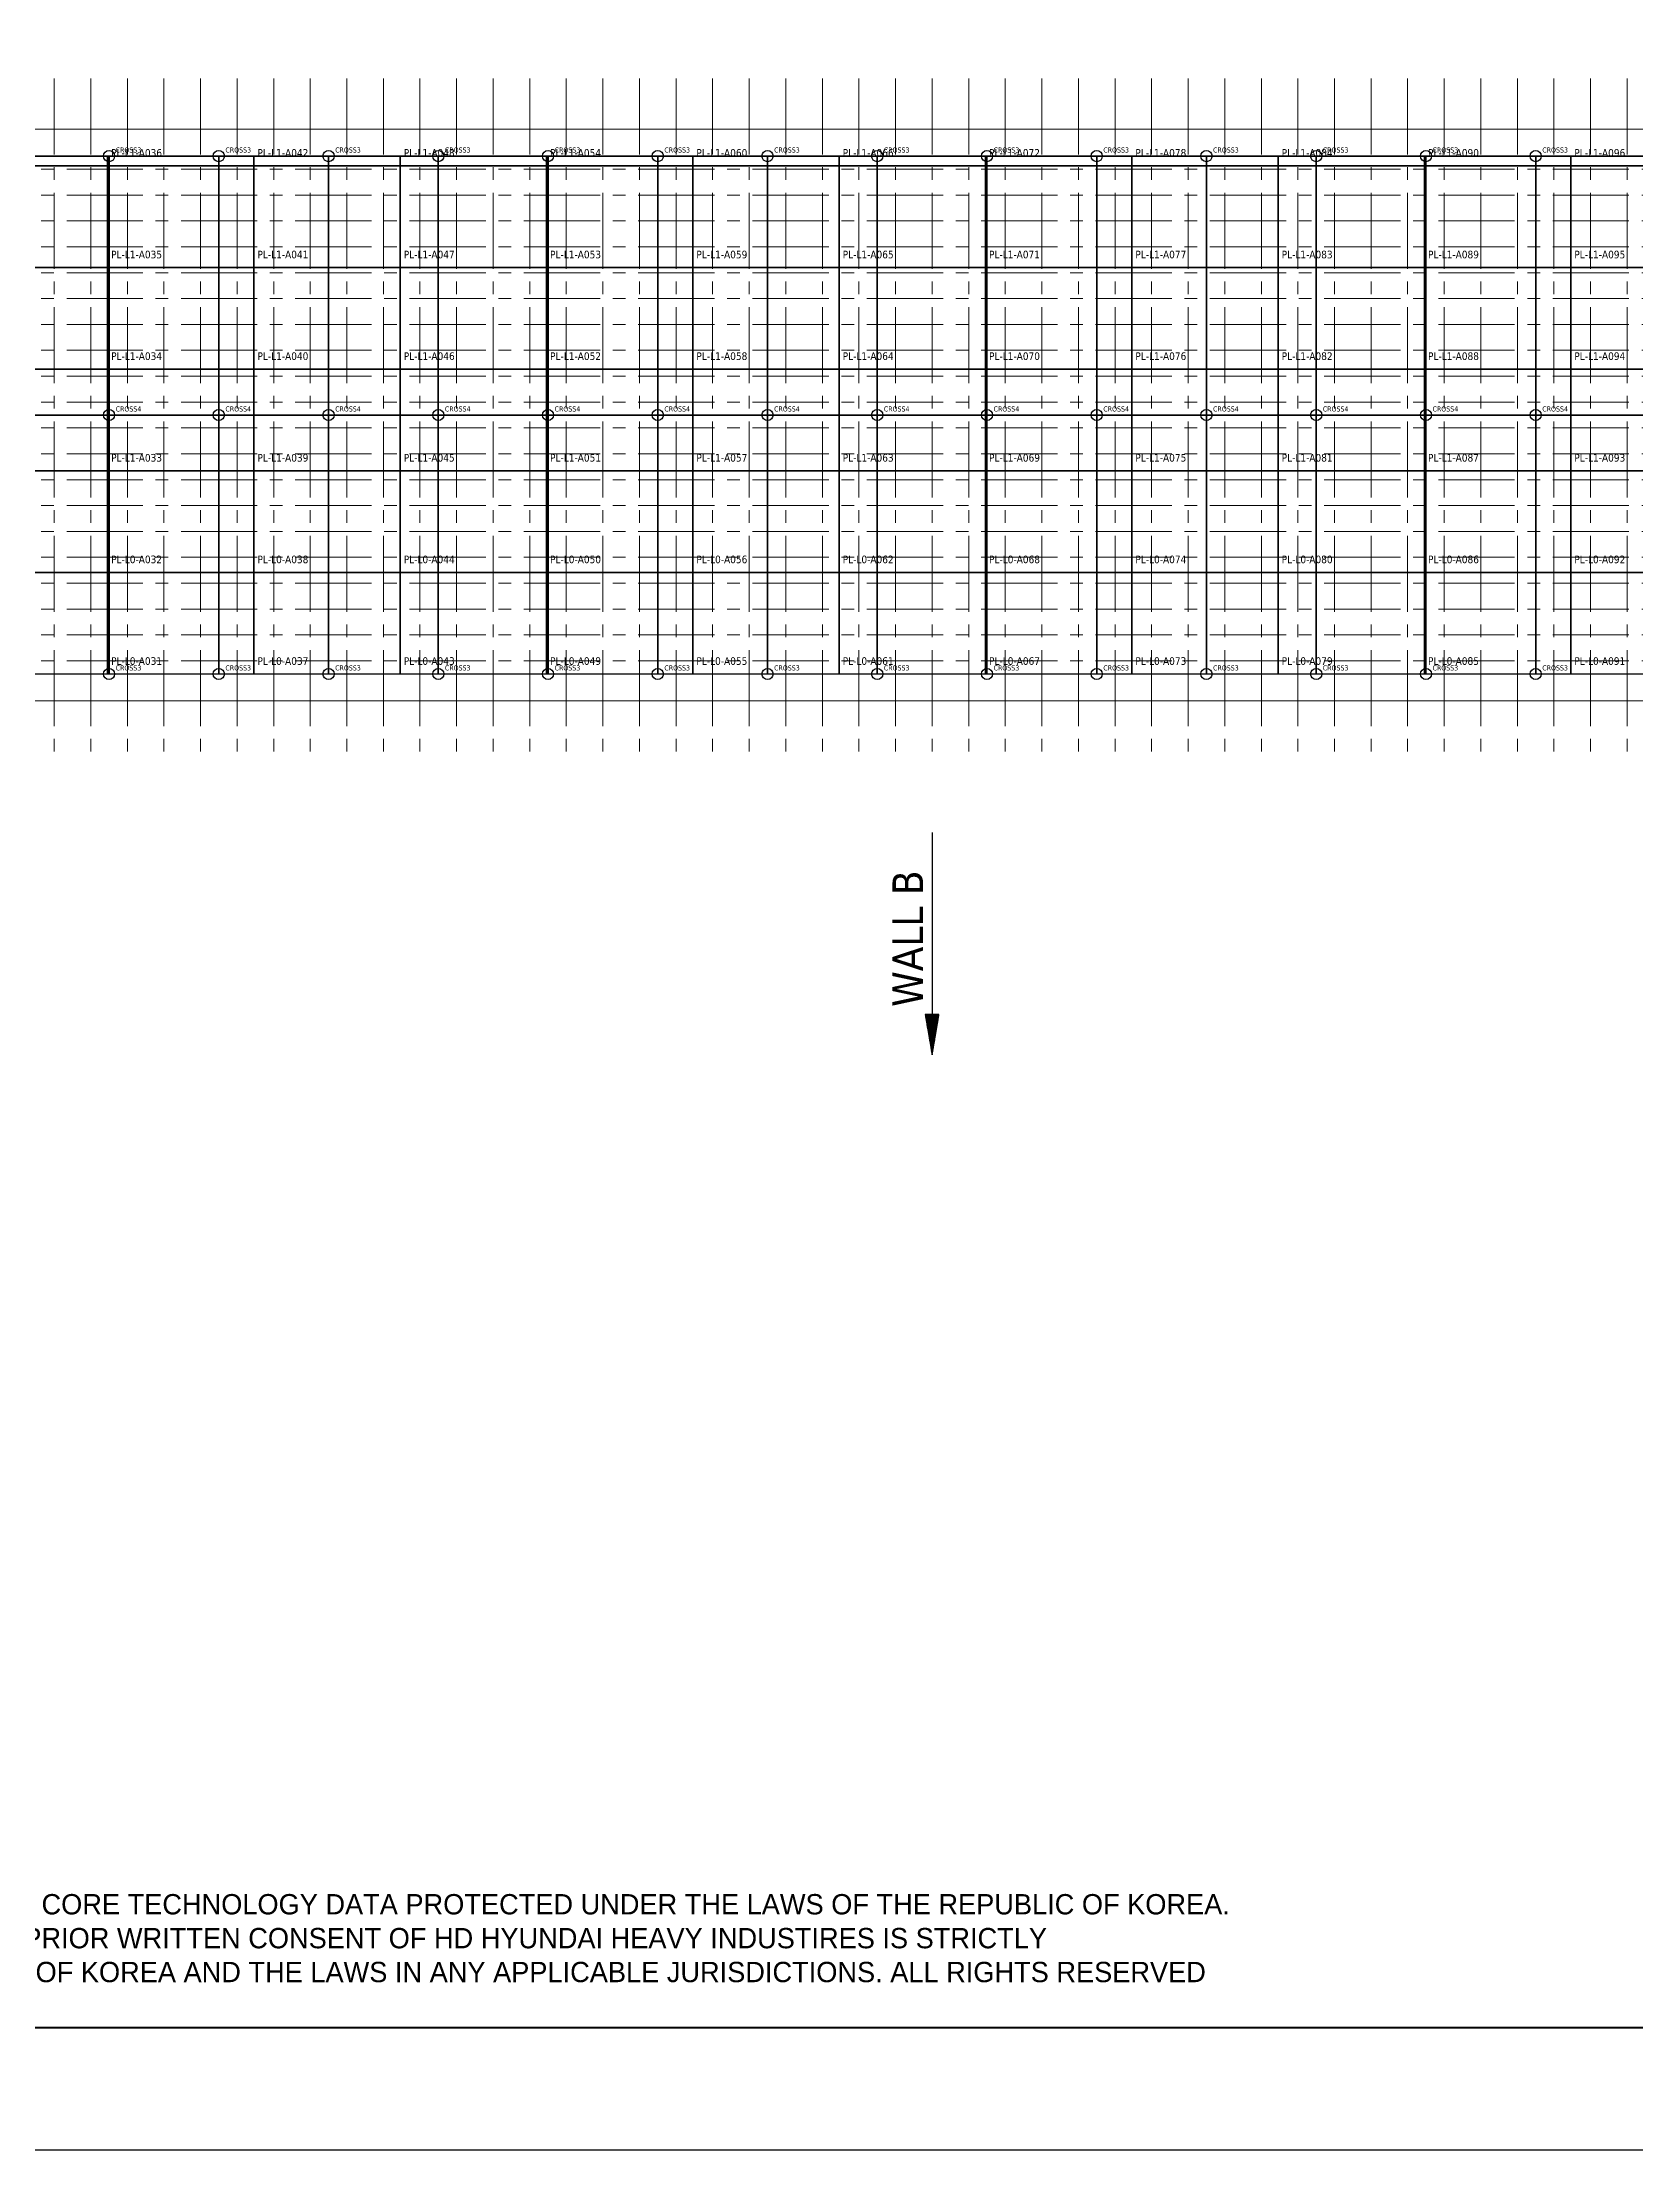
# Model space of a CAD drawing. Extents: x 0 to 50400, y 0 to 35640.
# Drawn here: x 16441 to 32126, y 0 to 20739 of the extents above; entities that cross this region are included whole.
import ezdxf
from ezdxf.enums import TextEntityAlignment as Align

# ---------------------------------------------------------------- set-up
doc = ezdxf.new("R2010")
doc.units = 0
doc.linetypes.add('CENTER2', pattern=[225, 150, -25, 25, -25])
for name, color, linetype, lineweight in [('ACS_AREA_L0', 3, 'Continuous', 25), ('ACS_AREA_L1', 4, 'Continuous', 25), ('ACS_CROSS3', 200, 'Continuous', 25), ('ACS_CROSS4', 206, 'Continuous', 25), ('ACS_LABEL', 7, 'Continuous', 25), ('ACS_LINE_H', 30, 'Continuous', 25), ('ACS_LINE_V', 30, 'Continuous', 25), ('KC-2B Membrane Sheet UM', 181, 'Continuous', 25), ('KC-2B Steel Wall', 7, 'Continuous', 20), ('KC-2B Wall Name', 3, 'Continuous', 25)]:
    doc.layers.add(name, color=color, linetype=linetype, lineweight=lineweight)
doc.layers.add('MULTI-PLOT-AREA', color=2, linetype='Continuous', plot=False)
doc.layers.add('New Scale Title', color=7, linetype='Continuous')
doc.styles.add('Default', font='tahoma.ttf')

# ---------------------------------------------------------------- blocks, each defined once
blk = doc.blocks.new('MULTI-PLOT-AREA')
at = {"layer": 'MULTI-PLOT-AREA'}
blk.add_lwpolyline([(0, 0), (1, 0), (1, 1), (0, 1)], close=True, dxfattribs=at)

msp = doc.modelspace()

# ---------------------------------------------------------------- hatches: boundary and pattern name
at = {"layer": 'KC-2B Wall Name'}
h = msp.add_hatch(dxfattribs=at)
h.set_pattern_fill('SLOPELINE', color=256, scale=0.75, style=0, pattern_type=2)
h.set_pattern_definition([(45, (36405.05, 14892.1949), (-0.530330086, 0.530330086), [75, -0.075])])
h.paths.add_polyline_path([(25267, 11172), (25133, 11172), (25200, 10775)])

# ---------------------------------------------------------------- linework, layer by layer
at = {"layer": 'ACS_AREA_L0'}
for points in [[(15645, 15522), (17085, 15522), (17085, 16522), (15645, 16522)], [(17085, 15522), (18525, 15522), (18525, 16522), (17085, 16522)], [(18525, 15522), (19965, 15522), (19965, 16522), (18525, 16522)], [(19965, 15522), (21405, 15522), (21405, 16522), (19965, 16522)], [(21405, 15522), (22845, 15522), (22845, 16522), (21405, 16522)], [(22845, 15522), (24285, 15522), (24285, 16522), (22845, 16522)], [(24285, 15522), (25725, 15522), (25725, 16522), (24285, 16522)], [(25725, 15522), (27165, 15522), (27165, 16522), (25725, 16522)], [(27165, 15522), (28605, 15522), (28605, 16522), (27165, 16522)], [(28605, 15522), (30045, 15522), (30045, 16522), (28605, 16522)], [(30045, 15522), (31485, 15522), (31485, 16522), (30045, 16522)], [(31485, 15522), (32925, 15522), (32925, 16522), (31485, 16522)], [(15645, 14522), (17085, 14522), (17085, 15522), (15645, 15522)], [(17085, 14522), (18525, 14522), (18525, 15522), (17085, 15522)], [(18525, 14522), (19965, 14522), (19965, 15522), (18525, 15522)], [(19965, 14522), (21405, 14522), (21405, 15522), (19965, 15522)], [(21405, 14522), (22845, 14522), (22845, 15522), (21405, 15522)], [(22845, 14522), (24285, 14522), (24285, 15522), (22845, 15522)], [(24285, 14522), (25725, 14522), (25725, 15522), (24285, 15522)], [(25725, 14522), (27165, 14522), (27165, 15522), (25725, 15522)], [(27165, 14522), (28605, 14522), (28605, 15522), (27165, 15522)], [(28605, 14522), (30045, 14522), (30045, 15522), (28605, 15522)], [(30045, 14522), (31485, 14522), (31485, 15522), (30045, 15522)], [(31485, 14522), (32925, 14522), (32925, 15522), (31485, 15522)]]:
    msp.add_lwpolyline(points, close=True, dxfattribs=at)
at = {"layer": 'ACS_AREA_L1'}
for points in [[(15645, 19522), (17085, 19522), (17085, 19618), (15645, 19618)], [(15645, 18522), (17085, 18522), (17085, 19522), (15645, 19522)], [(17085, 19522), (18525, 19522), (18525, 19618), (17085, 19618)], [(17085, 18522), (18525, 18522), (18525, 19522), (17085, 19522)], [(18525, 19522), (19965, 19522), (19965, 19618), (18525, 19618)], [(18525, 18522), (19965, 18522), (19965, 19522), (18525, 19522)], [(19965, 19522), (21405, 19522), (21405, 19618), (19965, 19618)], [(19965, 18522), (21405, 18522), (21405, 19522), (19965, 19522)], [(21405, 19522), (22845, 19522), (22845, 19618), (21405, 19618)], [(21405, 18522), (22845, 18522), (22845, 19522), (21405, 19522)], [(22845, 19522), (24285, 19522), (24285, 19618), (22845, 19618)], [(22845, 18522), (24285, 18522), (24285, 19522), (22845, 19522)], [(24285, 19522), (25725, 19522), (25725, 19618), (24285, 19618)], [(24285, 18522), (25725, 18522), (25725, 19522), (24285, 19522)], [(25725, 19522), (27165, 19522), (27165, 19618), (25725, 19618)], [(25725, 18522), (27165, 18522), (27165, 19522), (25725, 19522)], [(27165, 19522), (28605, 19522), (28605, 19618), (27165, 19618)], [(27165, 18522), (28605, 18522), (28605, 19522), (27165, 19522)], [(28605, 19522), (30045, 19522), (30045, 19618), (28605, 19618)], [(28605, 18522), (30045, 18522), (30045, 19522), (28605, 19522)], [(30045, 19522), (31485, 19522), (31485, 19618), (30045, 19618)], [(30045, 18522), (31485, 18522), (31485, 19522), (30045, 19522)], [(31485, 19522), (32925, 19522), (32925, 19618), (31485, 19618)], [(31485, 18522), (32925, 18522), (32925, 19522), (31485, 19522)], [(15645, 17522), (17085, 17522), (17085, 18522), (15645, 18522)], [(17085, 17522), (18525, 17522), (18525, 18522), (17085, 18522)], [(18525, 17522), (19965, 17522), (19965, 18522), (18525, 18522)], [(19965, 17522), (21405, 17522), (21405, 18522), (19965, 18522)], [(21405, 17522), (22845, 17522), (22845, 18522), (21405, 18522)], [(22845, 17522), (24285, 17522), (24285, 18522), (22845, 18522)], [(24285, 17522), (25725, 17522), (25725, 18522), (24285, 18522)], [(25725, 17522), (27165, 17522), (27165, 18522), (25725, 18522)], [(27165, 17522), (28605, 17522), (28605, 18522), (27165, 18522)], [(28605, 17522), (30045, 17522), (30045, 18522), (28605, 18522)], [(30045, 17522), (31485, 17522), (31485, 18522), (30045, 18522)], [(31485, 17522), (32925, 17522), (32925, 18522), (31485, 18522)], [(15645, 16522), (17085, 16522), (17085, 17522), (15645, 17522)], [(17085, 16522), (18525, 16522), (18525, 17522), (17085, 17522)], [(18525, 16522), (19965, 16522), (19965, 17522), (18525, 17522)], [(19965, 16522), (21405, 16522), (21405, 17522), (19965, 17522)], [(21405, 16522), (22845, 16522), (22845, 17522), (21405, 17522)], [(22845, 16522), (24285, 16522), (24285, 17522), (22845, 17522)], [(24285, 16522), (25725, 16522), (25725, 17522), (24285, 17522)], [(25725, 16522), (27165, 16522), (27165, 17522), (25725, 17522)], [(27165, 16522), (28605, 16522), (28605, 17522), (27165, 17522)], [(28605, 16522), (30045, 16522), (30045, 17522), (28605, 17522)], [(30045, 16522), (31485, 16522), (31485, 17522), (30045, 17522)], [(31485, 16522), (32925, 16522), (32925, 17522), (31485, 17522)]]:
    msp.add_lwpolyline(points, close=True, dxfattribs=at)
at = {"layer": 'ACS_CROSS3'}
for centre in [(17100, 19618), (18180, 19618), (19260, 19618), (20340, 19618), (21420, 19618), (22500, 19618), (23580, 19618), (24660, 19618), (25740, 19618), (26820, 19618), (27900, 19618), (28980, 19618), (30060, 19618), (31140, 19618), (17100, 14522), (18180, 14522), (19260, 14522), (20340, 14522), (21420, 14522), (22500, 14522), (23580, 14522), (24660, 14522), (25740, 14522), (26820, 14522), (27900, 14522), (28980, 14522), (30060, 14522), (31140, 14522)]:
    msp.add_circle(centre, 55, dxfattribs=at)
at = {"layer": 'ACS_CROSS4'}
for centre in [(17100, 17070), (18180, 17070), (19260, 17070), (20340, 17070), (21420, 17070), (22500, 17070), (23580, 17070), (24660, 17070), (25740, 17070), (26820, 17070), (27900, 17070), (28980, 17070), (30060, 17070), (31140, 17070)]:
    msp.add_circle(centre, 55, dxfattribs=at)
at = {"layer": 'ACS_LINE_H'}
for p, q in [((15645, 19618), (17085, 19618)), ((17085, 19618), (18525, 19618)), ((18525, 19618), (19965, 19618)), ((19965, 19618), (21405, 19618)), ((21405, 19618), (22845, 19618)), ((22845, 19618), (24285, 19618)), ((24285, 19618), (25725, 19618)), ((25725, 19618), (27165, 19618)), ((27165, 19618), (28605, 19618)), ((28605, 19618), (30045, 19618)), ((30045, 19618), (31485, 19618)), ((31485, 19618), (32925, 19618)), ((15645, 17070), (17085, 17070)), ((17085, 17070), (18525, 17070)), ((18525, 17070), (19965, 17070)), ((19965, 17070), (21405, 17070)), ((21405, 17070), (22845, 17070)), ((22845, 17070), (24285, 17070)), ((24285, 17070), (25725, 17070)), ((25725, 17070), (27165, 17070)), ((27165, 17070), (28605, 17070)), ((28605, 17070), (30045, 17070)), ((30045, 17070), (31485, 17070)), ((31485, 17070), (32925, 17070)), ((15645, 14522), (17085, 14522)), ((17085, 14522), (18525, 14522)), ((18525, 14522), (19965, 14522)), ((19965, 14522), (21405, 14522)), ((21405, 14522), (22845, 14522)), ((22845, 14522), (24285, 14522)), ((24285, 14522), (25725, 14522)), ((25725, 14522), (27165, 14522)), ((27165, 14522), (28605, 14522)), ((28605, 14522), (30045, 14522)), ((30045, 14522), (31485, 14522)), ((31485, 14522), (32925, 14522))]:
    msp.add_line(p, q, dxfattribs=at)
at = {"layer": 'ACS_LINE_V'}
for p, q in [((17100, 19522), (17100, 19618)), ((17100, 18522), (17100, 19522)), ((18180, 19522), (18180, 19618)), ((18180, 18522), (18180, 19522)), ((19260, 19522), (19260, 19618)), ((19260, 18522), (19260, 19522)), ((20340, 19522), (20340, 19618)), ((20340, 18522), (20340, 19522)), ((21420, 19522), (21420, 19618)), ((21420, 18522), (21420, 19522)), ((22500, 19522), (22500, 19618)), ((22500, 18522), (22500, 19522)), ((23580, 19522), (23580, 19618)), ((23580, 18522), (23580, 19522)), ((24660, 19522), (24660, 19618)), ((24660, 18522), (24660, 19522)), ((25740, 19522), (25740, 19618)), ((25740, 18522), (25740, 19522)), ((26820, 19522), (26820, 19618)), ((26820, 18522), (26820, 19522)), ((27900, 19522), (27900, 19618)), ((27900, 18522), (27900, 19522)), ((28980, 19522), (28980, 19618)), ((28980, 18522), (28980, 19522)), ((30060, 19522), (30060, 19618)), ((30060, 18522), (30060, 19522)), ((31140, 19522), (31140, 19618)), ((31140, 18522), (31140, 19522)), ((17100, 17522), (17100, 18522)), ((18180, 17522), (18180, 18522)), ((19260, 17522), (19260, 18522)), ((20340, 17522), (20340, 18522)), ((21420, 17522), (21420, 18522)), ((22500, 17522), (22500, 18522)), ((23580, 17522), (23580, 18522)), ((24660, 17522), (24660, 18522)), ((25740, 17522), (25740, 18522)), ((26820, 17522), (26820, 18522)), ((27900, 17522), (27900, 18522)), ((28980, 17522), (28980, 18522)), ((30060, 17522), (30060, 18522)), ((31140, 17522), (31140, 18522)), ((17100, 16522), (17100, 17522)), ((18180, 16522), (18180, 17522)), ((19260, 16522), (19260, 17522)), ((20340, 16522), (20340, 17522)), ((21420, 16522), (21420, 17522)), ((22500, 16522), (22500, 17522)), ((23580, 16522), (23580, 17522)), ((24660, 16522), (24660, 17522)), ((25740, 16522), (25740, 17522)), ((26820, 16522), (26820, 17522)), ((27900, 16522), (27900, 17522)), ((28980, 16522), (28980, 17522)), ((30060, 16522), (30060, 17522)), ((31140, 16522), (31140, 17522)), ((17100, 15522), (17100, 16522)), ((18180, 15522), (18180, 16522)), ((19260, 15522), (19260, 16522)), ((20340, 15522), (20340, 16522)), ((21420, 15522), (21420, 16522)), ((22500, 15522), (22500, 16522)), ((23580, 15522), (23580, 16522)), ((24660, 15522), (24660, 16522)), ((25740, 15522), (25740, 16522)), ((26820, 15522), (26820, 16522)), ((27900, 15522), (27900, 16522)), ((28980, 15522), (28980, 16522)), ((30060, 15522), (30060, 16522)), ((31140, 15522), (31140, 16522)), ((17100, 14522), (17100, 15522)), ((18180, 14522), (18180, 15522)), ((19260, 14522), (19260, 15522)), ((20340, 14522), (20340, 15522)), ((21420, 14522), (21420, 15522)), ((22500, 14522), (22500, 15522)), ((23580, 14522), (23580, 15522)), ((24660, 14522), (24660, 15522)), ((25740, 14522), (25740, 15522)), ((26820, 14522), (26820, 15522)), ((27900, 14522), (27900, 15522)), ((28980, 14522), (28980, 15522)), ((30060, 14522), (30060, 15522)), ((31140, 14522), (31140, 15522))]:
    msp.add_line(p, q, dxfattribs=at)
at = {"layer": 'KC-2B Membrane Sheet UM', "linetype": 'Continuous'}
for p, q in [((17100, 19618), (16020, 19618)), ((17100, 17070), (17100, 19618)), ((18180, 19618), (17100, 19618)), ((17100, 19618), (17100, 17070)), ((18180, 17070), (18180, 19618)), ((19260, 19618), (18180, 19618)), ((18180, 19618), (18180, 17070)), ((19260, 17070), (19260, 19618)), ((20340, 19618), (19260, 19618)), ((19260, 19618), (19260, 17070)), ((20340, 17070), (20340, 19618)), ((21420, 19618), (20340, 19618)), ((20340, 19618), (20340, 17070)), ((21420, 17070), (21420, 19618)), ((22500, 19618), (21420, 19618)), ((21420, 19618), (21420, 17070)), ((22500, 17070), (22500, 19618)), ((23580, 19618), (22500, 19618)), ((22500, 19618), (22500, 17070)), ((23580, 17070), (23580, 19618)), ((24660, 19618), (23580, 19618)), ((23580, 19618), (23580, 17070)), ((24660, 17070), (24660, 19618)), ((25740, 19618), (24660, 19618)), ((24660, 19618), (24660, 17070)), ((25740, 17070), (25740, 19618)), ((26820, 19618), (25740, 19618)), ((25740, 19618), (25740, 17070)), ((26820, 17070), (26820, 19618)), ((27900, 19618), (26820, 19618)), ((26820, 19618), (26820, 17070)), ((27900, 17070), (27900, 19618)), ((28980, 19618), (27900, 19618)), ((27900, 19618), (27900, 17070)), ((28980, 17070), (28980, 19618)), ((30060, 19618), (28980, 19618)), ((28980, 19618), (28980, 17070)), ((30060, 17070), (30060, 19618)), ((31140, 19618), (30060, 19618)), ((30060, 19618), (30060, 17070)), ((31140, 17070), (31140, 19618)), ((32220, 19618), (31140, 19618)), ((31140, 19618), (31140, 17070)), ((10620, 17070), (40515, 17070)), ((40515, 17070), (10620, 17070)), ((17100, 14522), (17100, 17070)), ((17100, 17070), (17100, 14522)), ((18180, 14522), (18180, 17070)), ((18180, 17070), (18180, 14522)), ((19260, 14522), (19260, 17070)), ((19260, 17070), (19260, 14522)), ((20340, 14522), (20340, 17070)), ((20340, 17070), (20340, 14522)), ((21420, 14522), (21420, 17070)), ((21420, 17070), (21420, 14522)), ((22500, 14522), (22500, 17070)), ((22500, 17070), (22500, 14522)), ((23580, 14522), (23580, 17070)), ((23580, 17070), (23580, 14522)), ((24660, 14522), (24660, 17070)), ((24660, 17070), (24660, 14522)), ((25740, 14522), (25740, 17070)), ((25740, 17070), (25740, 14522)), ((26820, 14522), (26820, 17070)), ((26820, 17070), (26820, 14522)), ((27900, 14522), (27900, 17070)), ((27900, 17070), (27900, 14522)), ((28980, 14522), (28980, 17070)), ((28980, 17070), (28980, 14522)), ((30060, 14522), (30060, 17070)), ((30060, 17070), (30060, 14522)), ((31140, 14522), (31140, 17070)), ((31140, 17070), (31140, 14522)), ((16020, 14522), (17100, 14522)), ((17100, 14522), (18180, 14522)), ((18180, 14522), (19260, 14522)), ((19260, 14522), (20340, 14522)), ((20340, 14522), (21420, 14522)), ((21420, 14522), (22500, 14522)), ((22500, 14522), (23580, 14522)), ((23580, 14522), (24660, 14522)), ((24660, 14522), (25740, 14522)), ((25740, 14522), (26820, 14522)), ((26820, 14522), (27900, 14522)), ((27900, 14522), (28980, 14522)), ((28980, 14522), (30060, 14522)), ((30060, 14522), (31140, 14522)), ((31140, 14522), (32220, 14522))]:
    msp.add_line(p, q, dxfattribs=at)
at = {"layer": 'KC-2B Steel Wall', "linetype": 'CENTER2', "ltscale": 5}
for p, q in [((16560, 20383), (16560, 13757)), ((16920, 20383), (16920, 13757)), ((17280, 20383), (17280, 13757)), ((17640, 20383), (17640, 13757)), ((18000, 20383), (18000, 13757)), ((18360, 20383), (18360, 13757)), ((18720, 20383), (18720, 13757)), ((19080, 20383), (19080, 13757)), ((19440, 20383), (19440, 13757)), ((19800, 20383), (19800, 13757)), ((20160, 20383), (20160, 13757)), ((20520, 20383), (20520, 13757)), ((20880, 20383), (20880, 13757)), ((21240, 20383), (21240, 13757)), ((21600, 20383), (21600, 13757)), ((21960, 20383), (21960, 13757)), ((22320, 20383), (22320, 13757)), ((22680, 20383), (22680, 13757)), ((23040, 20383), (23040, 13757)), ((23400, 20383), (23400, 13757)), ((23760, 20383), (23760, 13757)), ((24120, 20383), (24120, 13757)), ((24480, 20383), (24480, 13757)), ((24840, 20383), (24840, 13757)), ((25200, 20383), (25200, 13757)), ((25560, 20383), (25560, 13757)), ((25920, 20383), (25920, 13757)), ((26280, 20383), (26280, 13757)), ((26640, 20383), (26640, 13757)), ((27000, 20383), (27000, 13757)), ((27360, 20383), (27360, 13757)), ((27720, 20383), (27720, 13757)), ((28080, 20383), (28080, 13757)), ((28440, 20383), (28440, 13757)), ((28800, 20383), (28800, 13757)), ((29160, 20383), (29160, 13757)), ((29520, 20383), (29520, 13757)), ((29880, 20383), (29880, 13757)), ((30240, 20383), (30240, 13757)), ((30600, 20383), (30600, 13757)), ((30960, 20383), (30960, 13757)), ((31320, 20383), (31320, 13757)), ((31680, 20383), (31680, 13757)), ((32040, 20383), (32040, 13757)), ((8808, 19489), (41593, 19489)), ((8808, 19234), (41593, 19234)), ((8808, 18980), (41593, 18980)), ((8808, 18725), (41593, 18725)), ((8808, 18470), (41593, 18470)), ((8808, 18216), (41593, 18216)), ((8808, 17961), (41593, 17961)), ((8808, 17707), (41593, 17707)), ((8808, 17452), (41593, 17452)), ((8808, 17197), (41593, 17197)), ((8808, 16943), (41593, 16943)), ((8808, 16688), (41593, 16688)), ((8808, 16434), (41593, 16434)), ((8808, 16179), (41593, 16179)), ((8808, 15924), (41593, 15924)), ((8808, 15670), (41593, 15670)), ((8808, 15415), (41593, 15415)), ((8808, 15161), (41593, 15161)), ((8808, 14906), (41593, 14906)), ((8808, 14651), (41593, 14651))]:
    msp.add_line(p, q, dxfattribs=at)
at = {"layer": 'KC-2B Steel Wall', "extrusion": (0, 0, -1)}
for p, q in [((9308, 19883), (41093, 19883)), ((41093, 14257), (9308, 14257))]:
    msp.add_line(p, q, dxfattribs=at)
at = {"layer": 'KC-2B Wall Name'}
msp.add_line((25200, 12962), (25200, 11172), dxfattribs=at)
msp.add_lwpolyline([(25267, 11172), (25133, 11172), (25200, 10775)], close=True, dxfattribs=at)
at = {"layer": 'New Scale Title', "color": 7, "linetype": 'Continuous', "lineweight": 40}
msp.add_line((48600, 1200), (1800, 1200), dxfattribs=at)

# ---------------------------------------------------------------- block references
at = {"layer": 'New Scale Title', "lineweight": 5, "xscale": 50400, "yscale": 35640, "zscale": 1.2}
msp.add_blockref('MULTI-PLOT-AREA', (0, 0), dxfattribs=at)

# ---------------------------------------------------------------- texts
at = {"insert": (1665, 2850), "char_height": 200, "attachment_point": 1}
msp.add_mtext_dynamic_manual_height_columns('CAUTION:\\PTHIS DRAWING CONSTITUTES A TRADE SECRET OF HD HYUNDAI HEAVY INDUSTRIES AND CONTAINS NATIONAL CORE TECHNOLOGY DATA PROTECTED UNDER THE LAWS OF THE REPUBLIC OF KOREA.^JANY MODIFICATION, DISTRIBUTION, OR DISCLOSURE OF THIS DRAWING, IN WHOLE OF IN PART, WITHOUT THE PRIOR WRITTEN CONSENT OF HD HYUNDAI HEAVY INDUSTIRES IS STRICTLY^JPROHIBITED AND MAY RESULT IN PENALTIES, FINES, AND IMPRISONMENT, INDER THE LAWS OF THE REPUBLIC OF KOREA AND THE LAWS IN ANY APPLICABLE JURISDICTIONS. ALL RIGHTS RESERVED', width=552900.89, gutter_width=16936, heights=[-1233], dxfattribs=at)
at = {"layer": 'ACS_CROSS3', "style": 'Default'}
for p in [(17165, 19653), (18245, 19653), (19325, 19653), (20405, 19653), (21485, 19653), (22565, 19653), (23645, 19653), (24725, 19653), (25805, 19653), (26885, 19653), (27965, 19653), (29045, 19653), (30125, 19653), (31205, 19653), (17165, 14557), (18245, 14557), (19325, 14557), (20405, 14557), (21485, 14557), (22565, 14557), (23645, 14557), (24725, 14557), (25805, 14557), (26885, 14557), (27965, 14557), (29045, 14557), (30125, 14557), (31205, 14557)]:
    msp.add_text('CROSS3', height=50, dxfattribs=at).set_placement(p)
at = {"layer": 'ACS_CROSS4', "style": 'Default'}
for p in [(17165, 17105), (18245, 17105), (19325, 17105), (20405, 17105), (21485, 17105), (22565, 17105), (23645, 17105), (24725, 17105), (25805, 17105), (26885, 17105), (27965, 17105), (29045, 17105), (30125, 17105), (31205, 17105)]:
    msp.add_text('CROSS4', height=50, dxfattribs=at).set_placement(p)
at = {"layer": 'ACS_LABEL', "style": 'Default'}
for s, p in [('PL-L1-A036', (17120, 19612)), ('PL-L1-A042', (18560, 19612)), ('PL-L1-A048', (20000, 19612)), ('PL-L1-A054', (21440, 19612)), ('PL-L1-A060', (22880, 19612)), ('PL-L1-A066', (24320, 19612)), ('PL-L1-A072', (25760, 19612)), ('PL-L1-A078', (27200, 19612)), ('PL-L1-A084', (28640, 19612)), ('PL-L1-A090', (30080, 19612)), ('PL-L1-A096', (31520, 19612)), ('PL-L1-A035', (17120, 18612)), ('PL-L1-A041', (18560, 18612)), ('PL-L1-A047', (20000, 18612)), ('PL-L1-A053', (21440, 18612)), ('PL-L1-A059', (22880, 18612)), ('PL-L1-A065', (24320, 18612)), ('PL-L1-A071', (25760, 18612)), ('PL-L1-A077', (27200, 18612)), ('PL-L1-A083', (28640, 18612)), ('PL-L1-A089', (30080, 18612)), ('PL-L1-A095', (31520, 18612)), ('PL-L1-A034', (17120, 17612)), ('PL-L1-A040', (18560, 17612)), ('PL-L1-A046', (20000, 17612)), ('PL-L1-A052', (21440, 17612)), ('PL-L1-A058', (22880, 17612)), ('PL-L1-A064', (24320, 17612)), ('PL-L1-A070', (25760, 17612)), ('PL-L1-A076', (27200, 17612)), ('PL-L1-A082', (28640, 17612)), ('PL-L1-A088', (30080, 17612)), ('PL-L1-A094', (31520, 17612)), ('PL-L1-A033', (17120, 16612)), ('PL-L1-A039', (18560, 16612)), ('PL-L1-A045', (20000, 16612)), ('PL-L1-A051', (21440, 16612)), ('PL-L1-A057', (22880, 16612)), ('PL-L1-A063', (24320, 16612)), ('PL-L1-A069', (25760, 16612)), ('PL-L1-A075', (27200, 16612)), ('PL-L1-A081', (28640, 16612)), ('PL-L1-A087', (30080, 16612)), ('PL-L1-A093', (31520, 16612)), ('PL-L0-A032', (17120, 15612)), ('PL-L0-A038', (18560, 15612)), ('PL-L0-A044', (20000, 15612)), ('PL-L0-A050', (21440, 15612)), ('PL-L0-A056', (22880, 15612)), ('PL-L0-A062', (24320, 15612)), ('PL-L0-A068', (25760, 15612)), ('PL-L0-A074', (27200, 15612)), ('PL-L0-A080', (28640, 15612)), ('PL-L0-A086', (30080, 15612)), ('PL-L0-A092', (31520, 15612)), ('PL-L0-A031', (17120, 14612)), ('PL-L0-A037', (18560, 14612)), ('PL-L0-A043', (20000, 14612)), ('PL-L0-A049', (21440, 14612)), ('PL-L0-A055', (22880, 14612)), ('PL-L0-A061', (24320, 14612)), ('PL-L0-A067', (25760, 14612)), ('PL-L0-A073', (27200, 14612)), ('PL-L0-A079', (28640, 14612)), ('PL-L0-A085', (30080, 14612)), ('PL-L0-A091', (31520, 14612))]:
    msp.add_text(s, height=75, dxfattribs=at).set_placement(p)
at = {"layer": 'KC-2B Wall Name', "style": 'Default'}
msp.add_text('WALL B', height=300, rotation=90, dxfattribs=at).set_placement((25200, 11247), align=Align.BOTTOM_LEFT)

doc.saveas('drawing.dxf')
